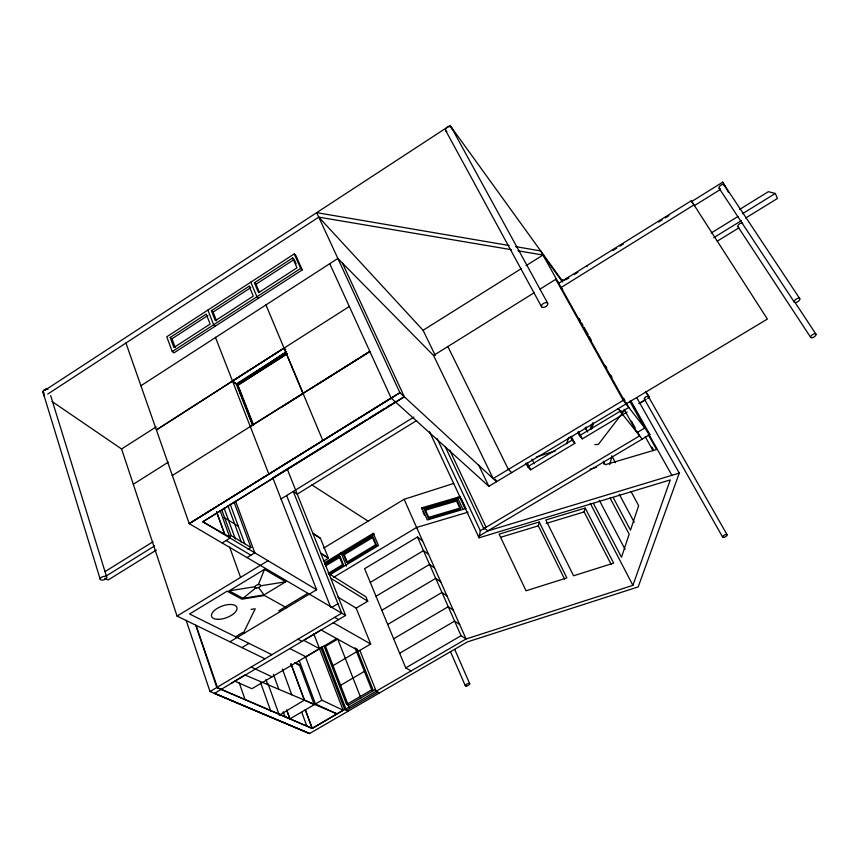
<?xml version="1.0" encoding="UTF-8"?>
<svg xmlns="http://www.w3.org/2000/svg" width="859" height="859" viewBox="0 0 859 859"><rect width="100%" height="100%" fill="white"/><g stroke="black" fill="none" stroke-linecap="round" stroke-linejoin="round"><path stroke-width="1.29" d="M460.607 496.459L421.887 507.83L421.737 509.119L460.403 497.758M424.851 510.386L425.001 509.097L456.72 499.766L460.521 507.927L460.317 509.215L428.555 518.621L424.851 510.386L456.537 501.065L456.72 499.766M428.555 518.621L428.705 517.343L425.001 509.097M458.051 497.2L457.858 498.499L462.883 509.28M221.192 689.38L312.193 728.432L466.061 638.989L632.9 585.366L670.267 479.913L479.043 537.809L480.31 530.69L437.167 438.638M564.642 579.224L538.303 525.837L539.205 522.004L499.111 534.158L526.052 590.788L566.854 577.903L539.205 522.004M585.806 429.64L586.461 427.095M590.219 429.393L591.55 424.314M591.175 429.113L592.871 422.692M591.926 428.695L593.279 423.562M611.221 564.513L584.12 511.91L585.194 508.066L545.819 519.996L573.587 575.777L613.637 563.128L585.194 508.066M603.662 464.021L604.382 461.487M609.675 464.558L611.887 456.956M566.736 443.813L568.658 437.435M636.766 397.717L679.276 473.094L638.216 586.89L467.307 641.941L309.594 733.543L210.004 691.538L186.156 620.348M258.387 584.582L264.518 569.356L285.757 581.768L264.046 594.89L242.99 598.326L229.149 590.852L264.518 569.356M243.494 632.825L255.23 608.784L251.086 609.364M624.837 409.861L598.336 444.447L594.847 444.586M242.99 598.326L255.692 587.964M253.384 424.421L238.018 385.24L232.488 380.988L284.05 348.099L156.445 429.897L232.488 380.988L237.159 384.585L286.466 351.803M286.305 353.328L237.181 384.596L253.018 425.022L237.148 384.574L286.562 351.889L236.268 383.909L252.6 425.592M286.562 351.879L236.955 384.424L252.814 424.937M43.175 392.531A3.157 1.89 -14.7 0 1 44.11 390.104L46.611 388.472M44.679 390.458L450.084 125.457L562.011 280.431A9.535 0.558 58.5 0 1 562.892 280.85L567.595 277.929M47.739 394.077L318.764 217.134L511.33 249.679M294.272 253.92L166.786 336.782L172.24 351.556L173.99 352.877L302.239 269.909L295.829 255.434L294.272 253.92L300.693 268.416L302.239 269.909M170.211 337.469L206.224 314.083L210.133 324.068L173.937 347.519L170.211 337.469L171.961 338.8L175.215 347.584M211.4 310.722L249.174 286.187L250.796 287.625L213.086 312.107L211.4 310.722L215.33 320.697L253.298 296.119L249.174 286.187M254.414 282.783L292.64 257.958L294.207 259.45L256.036 284.232L254.414 282.783L258.559 292.704L296.989 267.815L292.64 257.958M171.961 338.8L207.921 315.457M172.24 351.556L300.693 268.416M140.994 385.702L337.845 258.452L433.527 355.476L493.141 478.581L623.258 400.358L649.844 434.579L479.386 535.909M52.098 401.54L121.581 448.978L156.198 426.891M232.488 380.988L349.248 306.534M237.471 385.262L287.207 353.564M287.089 353.994L238.018 385.24L237.181 384.596M133.295 484.272L168.267 462.174M172.165 475.618L369.842 351.438L250.259 426.493M281.344 407.306L303.699 393.229M312.247 387.838L314.373 386.496M316.488 385.165L369.95 351.546M318.764 217.123L423.079 330.286L521.488 268.523M526.019 265.678L542.985 255.037L562.495 282.02M125.94 343.02L189.227 523.636L399.811 392.66L496.534 481.706L495.364 479.301M433.527 355.476L534.191 292.747M539.871 289.204L555.773 279.293L559.23 283.932M558.737 283.266L691.312 200.748L767.388 319.065L488.857 486.312L391.135 398.05L329.749 263.67M565.898 279.776L568.132 278.391M574.424 274.472L577.839 272.346M613.133 250.377L616.547 248.251M619.962 246.125L623.387 243.999M658.681 222.041L662.096 219.915M665.296 217.928L668.925 215.663M720.239 189.571L694.373 205.645L691.71 201.489L722.806 182.129L728.443 192.276M693.986 204.904L561.099 287.518L562.688 289.644M105.217 571.471L153.009 541.761M214.632 693.288L309.594 733.543L214.428 693.406L345.597 615.441L189.227 523.636L391.135 398.05M189.227 523.636L399.94 392.788L316.692 212.645L509.054 245.502M105.721 576.271L154.609 545.916M156.413 550.039L108.137 579.975L104.626 578.257M272.4 478.119L366.503 419.761M368.779 418.354L384.649 408.508M386.915 407.102L391.457 404.288M393.723 402.882L395.988 401.475M404.202 396.708L202.81 521.767L404.331 396.826M739.545 209.478L768.386 191.675L775.312 193.479L777.449 198.461L745.623 218.057M711.252 232.972L737.945 216.511M742.455 213.73L775.312 193.479M280.936 499.036L413.877 417.098M416.679 420.577L297.182 494.15L293.273 491.434L341.71 613.154L210.004 691.538M713.732 237.696L741.392 220.666M229.192 536.854L231.178 535.629L250.946 547.505L248.026 549.288M222.127 542.952L230.083 538.056L220.14 510.708M717.233 241.186L738.837 227.903M247.027 557.566L254.801 552.82L235.656 501.398M121.581 448.978L177.051 616.075L267.997 560.712M231.436 683.13L244.879 674.959L336.825 713.829L343.106 710.178L313.76 633.663M323.725 548.063L404.127 499.304L453.702 483.434M323.961 560.927L328.449 558.21L320.461 538.325L312.762 533.235L320.461 538.325M324.648 562.688L373.289 533.332L374.341 534.083L324.638 564.073M325.432 564.642L339.198 556.342L340.293 557.061L343.686 565.394L328.729 574.392M343.171 553.948L372.108 536.488L373.171 537.24L376.682 545.54L347.659 562.999L346.574 562.28L343.171 553.948L344.266 554.667L347.659 562.999M325.4 566.038L340.293 557.061M344.266 554.667L373.171 537.24M328.192 573.34L342.58 564.685L343.686 565.394M346.574 562.28L375.619 544.799L376.682 545.54M329.555 574.972L378.465 545.551L373.289 533.332M639.15 403.547L646.043 399.403L639.053 403.59M333.539 577.377L416.647 527.437L468.091 512.157M235.581 636.755L242.743 632.449L244.246 633.201M307.898 593.311L278.788 610.792L280.238 611.587M229.944 641.78L316.606 589.746L272.904 478.152M527.651 466.781L572.04 440.152L574.896 443.308L530.701 469.798L527.651 466.781L525.869 463.216M577.613 432.131L579.492 435.674L621.143 410.688M647.89 398.297L649.554 397.416M422.585 540.848L417.474 537.015L364.603 568.701L405.727 667.915L411.096 670.943M579.492 435.674L582.316 438.863L627.134 412.009M241.927 647.611L248.992 643.38M370.283 582.402L423.487 550.64L428.587 554.399M331.488 607.581L337.963 603.716M480.31 530.69L639.644 435.867L637.12 431.336M217.241 687.683L221.407 689.262M376.027 596.253L429.575 564.417L434.665 568.1M337.995 597.145L356.163 608.118L367.749 601.225L365.945 596.812L328.922 573.662M381.836 610.266L435.728 578.354L440.807 581.962M336.653 638.57L251.902 688.735L234.969 681.198M387.71 624.439L441.945 592.452L447.013 595.974M333.013 665.65L357.645 651.154M289.848 648.577L305.89 656.77L319.527 648.695L303.71 640.331L321.105 629.991L358.944 650.918L370.691 644.003L356.163 608.118M393.647 638.763L448.248 606.701L453.294 610.158M340.604 685.299L365.462 670.761M399.65 653.259L454.615 621.121L459.64 624.493M343.106 710.178L321.857 700.214L289.977 718.854L285.091 716.728L283.18 711.8M405.727 667.915L461.047 635.714L466.061 638.989L416.647 527.437M324.101 646.129L346.596 704.434L371.722 689.82L373.386 690.668L356.689 648.738M346.596 704.434L348.314 705.25L375.49 689.444M346.445 710.339L377.842 692.096M536.338 456.988L555.408 450.889M500.861 537.219L538.303 525.837M546.163 523.442L584.12 511.91M679.276 473.094L487.805 530.905L484.54 528.167M466.201 508.431L427.331 519.953L421.887 507.83M590.112 469.186L596.533 467.285M428.705 517.343L460.521 507.927M229.149 590.852L254.844 586.729M260.567 585.817L285.757 581.768M517.923 250.796L542.985 255.037M515.647 246.63L540.676 250.903L626.501 404.535M217.456 687.554L196.088 625.513M251.182 667.024L272.067 676.849M348.163 711.145L344.727 709.523L320.837 647.375M177.051 616.075L264.991 658.821M295.067 662.847L299.447 665.016L314.233 704.616L304.397 700.117L290.986 663.889L304.397 700.117L279.304 715.16L268.083 683.85M271.895 654.708L189.56 613.992L227.087 591.185L241.937 599.185L264.486 595.491L286.573 607.775M294.723 662.665L299.447 665.006L297.085 663.824M379.495 692.945L376.178 691.248L359.846 650.338M297.944 639.203L302.003 641.351M333.324 622.732L370.691 644.003M334.666 617.353L338.575 619.607M226.1 540.504L250.914 555.193M316.606 589.746L202.821 521.778L229.697 537.015M223.995 517.44L238.319 526.256M330.747 578.236L367.749 601.225M311.871 484.916L368.2 521.188M340.389 553.185L341.485 553.915L346.478 566.167M287.26 469.078L345.597 615.441M215.351 326.119L213.655 324.745L207.899 310.067M285.854 349.624L284.071 348.11L303.002 393.272M258.527 298.191L256.905 296.763L250.817 282.171M511.706 472.6L508.378 469.422L447.85 346.553M342.462 263.133L404.342 396.837M618.083 408.712L642.221 439.11M645.828 391.618L649.479 397.33L645.463 392.026M258.548 587.502L264.046 594.89M568.239 277.35L568.722 278.015M586.568 265.946L587.041 266.623M724.362 185.039L799.804 298.707A3.253 1.525 -32.8 0 1 796.175 302.422A3.253 1.525 -32.8 0 1 795.069 299.995A3.253 1.525 -32.8 0 1 799.804 298.707M795.327 302.905L815.986 334.194A3.103 1.396 -32.3 0 1 812.496 337.673A3.103 1.396 -32.3 0 1 811.487 335.461A3.103 1.396 -32.3 0 1 815.986 334.194M719.133 188.282L794.242 302.046M737.924 226.669L810.66 337.362M648.448 396.633L727.058 534.695M644.379 399.081L722.698 537.208M630.903 400.799L649.844 434.579M633.47 406.747L634.769 409.067M641.286 420.695L642.586 423.015M646.494 429.994L671.888 475.317M629.744 401.228L644.744 428.007L637.045 432.592L624.085 409.281M648.212 434.6L656.566 449.525L605.198 464.73L603.319 461.219M651.938 447.109L653.248 449.45M645.238 436.662L653.065 450.685M579.041 318.335L580.33 320.654M581.618 322.963L582.917 325.282M584.206 327.601L588.082 334.548M589.381 336.857L591.314 340.336M605.531 365.805L606.819 368.114M610.706 375.061L611.995 377.38M623.623 398.222L624.912 400.541M626.211 402.85L628.799 407.477L620.874 412.234L619.575 409.883M555.773 279.293L623.258 400.358M631.451 421.135L635.231 427.932M451.308 127.25L547.655 303.163M445.842 130.826L541.642 306.899M611.748 455.775L615.495 462.722M631.129 491.713L638.634 505.618L630.495 530.153L613.165 497.49M585.226 427.374L587.728 432.045M619.275 494.279L634.189 522.218M578.569 431.798L582.316 438.863M691.312 200.748L691.71 201.489M610.083 498.037L629.175 534.126L621.497 557.287L593.408 503.374M571.171 436.243L574.896 443.308M570.183 436.597L572.04 440.152M599.303 500.239L625.051 549.352M590.251 503.31L632.9 585.366M531.893 459.06L534.298 463.817M527.136 462.69L530.701 469.798M423.079 330.286L435.277 355.433M722.806 182.129L725.136 186.951M478.431 464.644L488.857 486.312M449.687 450.073L486.097 527.276M445.091 446.358L484.143 529.391M429.511 431.658L479.043 537.809M456.537 501.065L460.317 509.215M422.832 511.545L424.453 515.175M404.127 499.304L416.98 528.328M417.474 537.015L461.047 635.714M294.691 260.545L296.14 263.831M454.798 649.576L469.723 683.753M450.438 651.509L465.31 685.718M372.108 536.488L375.619 544.799M265.85 304.666L322.716 440.313M256.036 284.232L259.257 291.942M339.198 556.342L342.58 564.685M354.982 647.729L371.722 689.82M286.616 495.536L330.747 607.399M213.086 312.107L216.532 320.837M360.834 697.97L337.727 639.085L325.529 646.301L347.831 704.004M215.394 337.243L268.749 473.846M286.595 710.243L289.934 718.811L286.777 710.017M348.314 705.25L349.151 707.429M321.889 646.537L345.962 709.083M305.503 656.888L321.857 700.214M299.233 660.603L315.457 703.961L336.846 713.818L312.214 728.421L216.801 687.49L195.755 625.234M234.12 502.225L250.946 547.505M230.201 504.297L244.761 543.672M228.065 506.101L241.476 542.501M301.777 712.283L306.835 726.038M224.049 508.034L235.42 539.076M282.375 669.032L291.781 694.791M221.966 510.418L231.178 535.629M229.632 547.183L240.584 577.388M216.565 511.792L224.586 533.954L216.554 511.781M273.42 674.401L278.799 689.294M265.968 679.619L267.761 684.634M260.481 682.271L270.735 711.08M239.296 682.959L244.912 699.129M50.67 395.645L106.752 577.269A3.415 1.686 -17.3 0 1 102.135 580.126A3.415 1.686 -17.3 0 1 101.512 577.259A3.415 1.686 -17.3 0 1 106.752 577.269M42.95 391.586L44.378 396.267M42.961 392.091L100.181 579.17M738.192 226.969A2.953 1.535 -33.7 0 1 739.137 224.178A2.953 1.535 -33.7 0 1 742.681 223.276M645.732 396.933A2.373 1.138 -29.3 0 1 648.201 396.439A2.373 1.138 -29.3 0 1 648.019 398.039M645.453 399.36A2.373 1.138 -29.3 0 1 644.271 398.801A2.373 1.138 -29.3 0 1 645.227 397.287M720.422 188.883A3.082 1.675 -34.4 0 1 719.273 186.929A3.082 1.675 -34.4 0 1 722.644 184.481A3.082 1.675 -34.4 0 1 724.373 186.016M446.863 131.459A3.264 2.169 -30.5 0 1 445.95 128.625A3.264 2.169 -30.5 0 1 449.837 126.541A3.264 2.169 -30.5 0 1 451.415 129.011M44.174 393.154A3.157 1.89 -14.7 0 1 43.594 392.896M44.11 390.104A3.157 1.89 -14.7 0 1 47.889 389.46M461.165 498.467L460.972 499.755L464.762 507.894L464.966 506.606L461.165 498.467M328.449 558.21L320.761 553.271L328.449 558.21M312.193 728.432L305.246 709.62L312.214 728.421M723.761 537.39A2.523 0.977 -28.4 0 0 727.144 534.942A2.523 0.977 -28.4 0 0 723.729 535.522A2.523 0.977 -28.4 0 0 723.761 537.39M466.222 686.019A2.416 0.913 -24.1 0 0 469.744 684A2.416 0.913 -24.1 0 0 466.587 684.183A2.416 0.913 -24.1 0 0 466.222 686.019M543.371 307.447A3.543 1.954 -29.1 0 0 547.859 303.635A3.543 1.954 -29.1 0 0 542.695 304A3.543 1.954 -29.1 0 0 543.371 307.447M217.66 619.328A13.433 6.217 -20 0 0 237.041 608.451A13.433 6.217 -20 0 0 218.014 607.936A13.433 6.217 -20 0 0 217.66 619.328M256.304 588.018A3.092 1.46 -20.7 0 0 260.642 585.398A3.092 1.46 -20.7 0 0 256.165 585.398A3.092 1.46 -20.7 0 0 256.304 588.018"/></g></svg>
